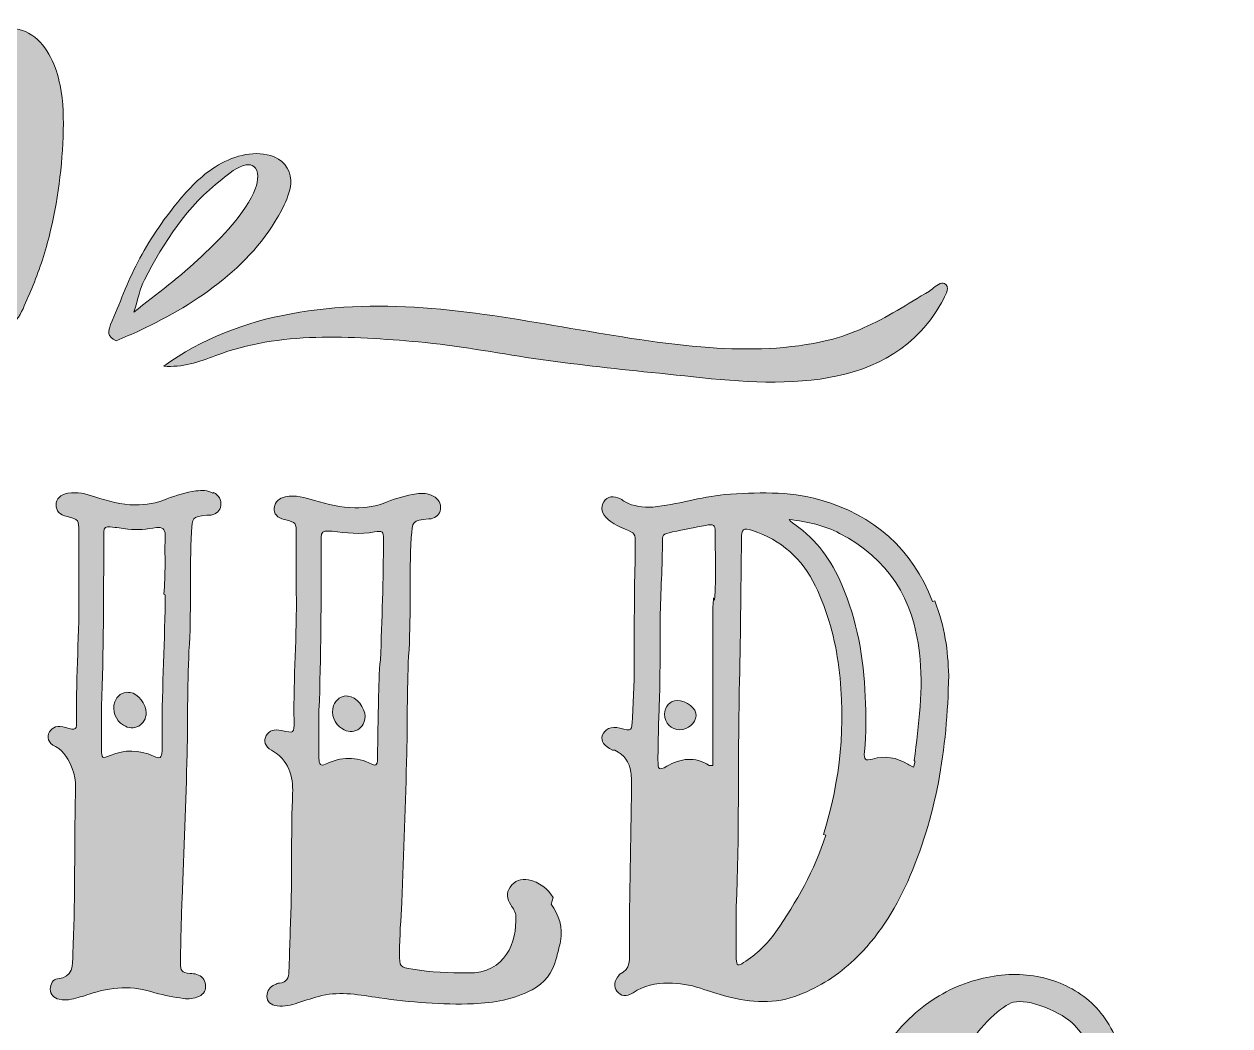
# Model space of a CAD drawing. Header units: inches. Extents: x 149 to 931, y -852 to -227.
# Drawn here: x 539.7 to 930.8, y -551.8 to -227.1 of the extents above; entities that cross this region are included whole.
import ezdxf

# ---------------------------------------------------------------- set-up
doc = ezdxf.new("R2010")
doc.units = ezdxf.units.IN
doc.header["$MEASUREMENT"] = 0
doc.layers.add('Layer 1', color=7, linetype='Continuous')

# ---------------------------------------------------------------- blocks, each defined once
blk = doc.blocks.new('block 3')
at = {"layer": 'Layer 1', "true_color": 0x278121}
h = blk.add_hatch(color=86, dxfattribs=at)
h.dxf.hatch_style = 2
edge = h.paths.add_edge_path()
edge.add_spline(control_points=[(516.35, -266.58), (516.33, -265.47), (516.34, -264.36), (516.37, -263.24), (516.68, -252.87), (518.87, -240.18), (526.53, -232.58), (531.01, -228.14), (536.81, -227.07), (542.17, -230.63), (547.46, -234.15), (550.12, -240.87), (551.36, -246.88), (552.49, -252.35), (552.53, -257.98), (552.32, -263.56), (551.87, -275.23), (550.32, -286.88), (547.21, -298.15), (545.65, -303.83), (543.69, -309.4), (541.29, -314.78), (539.37, -319.08), (537.29, -326.21), (531.43, -325.8), (528.57, -325.6), (527.95, -323.51), (527.03, -321.32), (519.99, -304.47), (516.59, -284.82), (516.35, -266.58)], knot_values=[0, 0, 0, 0, 1, 1, 1, 2, 2, 2, 3, 3, 3, 4, 4, 4, 5, 5, 5, 6, 6, 6, 7, 7, 7, 8, 8, 8, 9, 9, 9, 10, 10, 10, 10], degree=3, periodic=1)
edge = h.paths.add_edge_path()
edge.add_spline(control_points=[(536.38, -239.32), (536.04, -238.52), (535.55, -237.82), (534.88, -237.32), (532.81, -235.78), (529.74, -236.85), (528.34, -238.83), (527.45, -240.09), (527, -241.59), (526.59, -243.07), (521.51, -261.69), (522.77, -279.85), (526.94, -298.49), (527.36, -300.38), (528.06, -302.2), (529.03, -305.29), (529.91, -302.66), (530.56, -301.39), (530.76, -300.05), (532.23, -290.14), (533.98, -279.92), (535.26, -269.84), (535.93, -264.63), (536.48, -259.4), (536.82, -254.15), (537.11, -249.59), (538.25, -243.64), (536.38, -239.32)], knot_values=[0, 0, 0, 0, 1, 1, 1, 2, 2, 2, 3, 3, 3, 4, 4, 4, 5, 5, 5, 6, 6, 6, 7, 7, 7, 8, 8, 8, 9, 9, 9, 9], degree=3, periodic=1)
h = blk.add_hatch(color=86, dxfattribs=at)
h.dxf.hatch_style = 2
edge = h.paths.add_edge_path()
edge.add_spline(control_points=[(569.5, -329.79), (566.62, -328.39), (566.82, -326.6), (567.75, -324.49), (570.72, -317.76), (573.06, -310.82), (576.53, -304.27), (580.21, -297.35), (584.57, -290.8), (589.54, -284.74), (593.1, -280.42), (597.01, -276.3), (601.74, -273.32), (606.87, -270.09), (613.65, -267.9), (619.67, -269.68), (623.34, -270.77), (626.05, -273.76), (626.18, -277.68), (626.27, -280.47), (625.24, -283.18), (624.02, -285.69), (614.73, -304.94), (595.99, -317.54), (577.25, -326.37), (574.78, -327.53), (572.25, -328.58), (569.5, -329.79)], knot_values=[0, 0, 0, 0, 1, 1, 1, 2, 2, 2, 3, 3, 3, 4, 4, 4, 5, 5, 5, 6, 6, 6, 7, 7, 7, 8, 8, 8, 9, 9, 9, 9], degree=3, periodic=1)
edge = h.paths.add_edge_path()
edge.add_spline(control_points=[(614.19, -273.2), (613.59, -272.76), (612.76, -272.56), (611.64, -272.73), (608.77, -273.15), (606.03, -275.68), (603.81, -277.39), (592.6, -286.06), (585.05, -297.61), (578.7, -310.02), (577.29, -312.78), (576.72, -315.96), (575.3, -320.41), (582.83, -314.6), (590.43, -308.84), (597.35, -302.3), (603.74, -296.25), (611.47, -288.6), (614.75, -280.27), (615.66, -277.96), (615.96, -274.51), (614.19, -273.2)], knot_values=[0, 0, 0, 0, 1, 1, 1, 2, 2, 2, 3, 3, 3, 4, 4, 4, 5, 5, 5, 6, 6, 6, 7, 7, 7, 7], degree=3, periodic=1)
h = blk.add_hatch(color=86, dxfattribs=at)
h.dxf.hatch_style = 2
edge = h.paths.add_edge_path()
edge.add_spline(control_points=[(837.36, -311.04), (837.65, -311), (837.92, -311.03), (838.18, -311.14), (840.23, -312.05), (838.57, -314.8), (837.94, -316.05), (836, -319.89), (833.49, -323.45), (830.54, -326.59), (808.92, -349.66), (770.98, -342.69), (743.11, -340), (730.34, -338.77), (717.61, -337.25), (704.91, -335.44), (692.44, -333.66), (680.09, -331.2), (667.58, -330.1), (645.78, -328.19), (622.59, -326.63), (601.85, -334.52), (596.41, -336.59), (590.89, -338.45), (584.99, -337.97), (609.47, -320.09), (641.77, -316.68), (671.98, -319.24), (702.19, -321.81), (731.77, -329.68), (762, -331.92), (774.71, -332.86), (787.92, -332.56), (800.47, -329.57), (808.41, -327.67), (815.77, -324), (822.81, -319.93), (826.34, -317.88), (829.81, -315.72), (833.3, -313.6), (834.3, -312.99), (835.95, -311.22), (837.36, -311.04)], knot_values=[0, 0, 0, 0, 1, 1, 1, 2, 2, 2, 3, 3, 3, 4, 4, 4, 5, 5, 5, 6, 6, 6, 7, 7, 7, 8, 8, 8, 9, 9, 9, 10, 10, 10, 11, 11, 11, 12, 12, 12, 13, 13, 13, 14, 14, 14, 14], degree=3, periodic=1)
at = {"layer": 'Layer 1', "lineweight": 0}
for points, knots in [([(516.35, -266.58), (516.33, -265.47), (516.34, -264.36), (516.37, -263.24), (516.68, -252.87), (518.87, -240.18), (526.53, -232.58), (531.01, -228.14), (536.81, -227.07), (542.17, -230.63), (547.46, -234.15), (550.12, -240.87), (551.36, -246.88), (552.49, -252.35), (552.53, -257.98), (552.32, -263.56), (551.87, -275.23), (550.32, -286.88), (547.21, -298.15), (545.65, -303.83), (543.69, -309.4), (541.29, -314.78), (539.37, -319.08), (537.29, -326.21), (531.43, -325.8), (528.57, -325.6), (527.95, -323.51), (527.03, -321.32), (519.99, -304.47), (516.59, -284.82), (516.35, -266.58)], [0, 0, 0, 0, 1, 1, 1, 2, 2, 2, 3, 3, 3, 4, 4, 4, 5, 5, 5, 6, 6, 6, 7, 7, 7, 8, 8, 8, 9, 9, 9, 10, 10, 10, 10]), ([(569.5, -329.79), (566.62, -328.39), (566.82, -326.6), (567.75, -324.49), (570.72, -317.76), (573.06, -310.82), (576.53, -304.27), (580.21, -297.35), (584.57, -290.8), (589.54, -284.74), (593.1, -280.42), (597.01, -276.3), (601.74, -273.32), (606.87, -270.09), (613.65, -267.9), (619.67, -269.68), (623.34, -270.77), (626.05, -273.76), (626.18, -277.68), (626.27, -280.47), (625.24, -283.18), (624.02, -285.69), (614.73, -304.94), (595.99, -317.54), (577.25, -326.37), (574.78, -327.53), (572.25, -328.58), (569.5, -329.79)], [0, 0, 0, 0, 1, 1, 1, 2, 2, 2, 3, 3, 3, 4, 4, 4, 5, 5, 5, 6, 6, 6, 7, 7, 7, 8, 8, 8, 9, 9, 9, 9]), ([(614.19, -273.2), (613.59, -272.76), (612.76, -272.56), (611.64, -272.73), (608.77, -273.15), (606.03, -275.68), (603.81, -277.39), (592.6, -286.06), (585.05, -297.61), (578.7, -310.02), (577.29, -312.78), (576.72, -315.96), (575.3, -320.41), (582.83, -314.6), (590.43, -308.84), (597.35, -302.3), (603.74, -296.25), (611.47, -288.6), (614.75, -280.27), (615.66, -277.96), (615.96, -274.51), (614.19, -273.2)], [0, 0, 0, 0, 1, 1, 1, 2, 2, 2, 3, 3, 3, 4, 4, 4, 5, 5, 5, 6, 6, 6, 7, 7, 7, 7]), ([(837.36, -311.04), (837.65, -311), (837.92, -311.03), (838.18, -311.14), (840.23, -312.05), (838.57, -314.8), (837.94, -316.05), (836, -319.89), (833.49, -323.45), (830.54, -326.59), (808.92, -349.66), (770.98, -342.69), (743.11, -340), (730.34, -338.77), (717.61, -337.25), (704.91, -335.44), (692.44, -333.66), (680.09, -331.2), (667.58, -330.1), (645.78, -328.19), (622.59, -326.63), (601.85, -334.52), (596.41, -336.59), (590.89, -338.45), (584.99, -337.97), (609.47, -320.09), (641.77, -316.68), (671.98, -319.24), (702.19, -321.81), (731.77, -329.68), (762, -331.92), (774.71, -332.86), (787.92, -332.56), (800.47, -329.57), (808.41, -327.67), (815.77, -324), (822.81, -319.93), (826.34, -317.88), (829.81, -315.72), (833.3, -313.6), (834.3, -312.99), (835.95, -311.22), (837.36, -311.04)], [0, 0, 0, 0, 1, 1, 1, 2, 2, 2, 3, 3, 3, 4, 4, 4, 5, 5, 5, 6, 6, 6, 7, 7, 7, 8, 8, 8, 9, 9, 9, 10, 10, 10, 11, 11, 11, 12, 12, 12, 13, 13, 13, 14, 14, 14, 14])]:
    blk.add_open_spline(points, degree=3, knots=knots, dxfattribs=at)
blk = doc.blocks.new('block 5')
at = {"layer": 'Layer 1', "true_color": 0xf4d561}
h = blk.add_hatch(color=41, dxfattribs=at)
h.dxf.hatch_style = 2
edge = h.paths.add_edge_path()
edge.add_spline(control_points=[(601.13, -378.88), (602.79, -379.83), (603.74, -381.26), (603.5, -383.16), (603.26, -384.82), (602.08, -385.77), (600.41, -386.25), (599.94, -386.25), (599.46, -386.25), (598.99, -386.25), (594, -386.96), (594.24, -386.96), (594, -391.71), (593.29, -403.82), (594, -415.93), (593.29, -428.04), (592.58, -439.92), (592.81, -451.79), (592.58, -463.67), (592.1, -479.34), (591.63, -495.02), (590.91, -510.69), (590.68, -517.58), (590.44, -524.46), (590.44, -531.35), (590.44, -534.2), (590.68, -534.44), (593.53, -534.91), (594.24, -534.91), (594.95, -534.91), (595.66, -535.15), (597.33, -535.63), (598.28, -536.81), (598.51, -538.48), (598.75, -540.14), (598.04, -541.56), (596.38, -542.28), (594.71, -542.99), (593.05, -543.23), (591.39, -542.99), (588.3, -542.51), (585.22, -542.04), (582.13, -541.09), (575, -538.71), (567.88, -539.19), (560.75, -541.56), (558.85, -542.28), (556.95, -542.75), (555.05, -543.23), (553.87, -543.46), (552.44, -543.46), (551.02, -543.23), (549.35, -542.75), (548.17, -541.8), (548.17, -539.9), (548.17, -538.24), (549.12, -536.81), (550.54, -536.58), (555.77, -536.1), (555.29, -532.3), (555.53, -528.5), (556.24, -512.59), (556, -496.44), (556.24, -480.53), (556.24, -476.49), (556.95, -472.45), (555.29, -468.42), (554.1, -465.57), (552.92, -462.95), (549.83, -461.29), (547.45, -460.1), (546.98, -458.2), (547.93, -456.54), (548.88, -454.88), (550.54, -454.4), (553.15, -455.12), (556.72, -456.07), (556.72, -456.07), (556.72, -452.27), (556.48, -438.26), (557.67, -424.24), (557.43, -410.23), (557.43, -404.06), (557.43, -397.88), (557.43, -391.71), (557.43, -387.67), (557.43, -387.67), (553.63, -386.72), (551.25, -386.25), (550.07, -384.82), (550.07, -382.92), (550.07, -381.02), (551.49, -379.6), (553.87, -379.12), (556.95, -378.65), (559.8, -379.36), (562.65, -380.31), (566.93, -381.73), (571.2, -382.92), (575.71, -382.92), (579.28, -382.92), (582.6, -382.45), (585.93, -381.02), (589.01, -379.83), (592.1, -378.88), (595.43, -378.41), (597.33, -378.17), (599.23, -378.17), (600.89, -379.12), (600.89, -379.12), (601.13, -378.88), (601.13, -378.88)], knot_values=[0, 0, 0, 0, 1, 1, 1, 2, 2, 2, 3, 3, 3, 4, 4, 4, 5, 5, 5, 6, 6, 6, 7, 7, 7, 8, 8, 8, 9, 9, 9, 10, 10, 10, 11, 11, 11, 12, 12, 12, 13, 13, 13, 14, 14, 14, 15, 15, 15, 16, 16, 16, 17, 17, 17, 18, 18, 18, 19, 19, 19, 20, 20, 20, 21, 21, 21, 22, 22, 22, 23, 23, 23, 24, 24, 24, 25, 25, 25, 26, 26, 26, 27, 27, 27, 28, 28, 28, 29, 29, 29, 30, 30, 30, 31, 31, 31, 32, 32, 32, 33, 33, 33, 34, 34, 34, 35, 35, 35, 36, 36, 36, 37, 37, 37, 37], degree=3, periodic=1)
edge = h.paths.add_edge_path()
edge.add_spline(control_points=[(584.98, -411.89), (585.69, -405.48), (585.22, -399.07), (585.45, -392.66), (585.45, -390.76), (584.5, -390.05), (582.6, -390.28), (579.52, -390.76), (576.43, -391.23), (573.34, -390.76), (571.44, -390.52), (569.54, -390.28), (567.64, -390.05), (566.22, -389.81), (565.5, -390.28), (565.5, -391.71), (565.5, -392.42), (565.5, -393.13), (565.5, -393.85), (565.5, -412.37), (565.5, -430.89), (564.79, -448.23), (564.79, -453.69), (564.79, -457.97), (564.79, -462.24), (564.79, -465.09), (565.03, -465.33), (567.64, -464.14), (572.39, -462.24), (576.9, -462.24), (581.65, -464.38), (583.79, -465.33), (584.27, -465.09), (584.5, -462.72), (584.5, -461.77), (584.5, -460.82), (584.5, -459.87), (584.27, -444.67), (585.22, -429.47), (585.45, -414.27), (585.45, -413.56), (585.45, -412.84), (585.45, -412.13), (585.45, -412.13), (584.98, -411.89), (584.98, -411.89)], knot_values=[0, 0, 0, 0, 1, 1, 1, 2, 2, 2, 3, 3, 3, 4, 4, 4, 5, 5, 5, 6, 6, 6, 7, 7, 7, 8, 8, 8, 9, 9, 9, 10, 10, 10, 11, 11, 11, 12, 12, 12, 13, 13, 13, 14, 14, 14, 15, 15, 15, 15], degree=3, periodic=1)
edge = h.paths.add_edge_path()
edge.add_spline(control_points=[(574.05, -443.72), (576.66, -444.19), (579.28, -447.52), (579.28, -450.37), (579.28, -452.27), (578.33, -453.69), (576.9, -454.64), (575.24, -455.59), (573.58, -455.35), (571.91, -454.4), (569.3, -452.74), (568.12, -449.65), (569.07, -446.8), (569.78, -444.91), (571.68, -443.48), (573.58, -443.72), (573.58, -443.72), (574.05, -443.72), (574.05, -443.72)], knot_values=[0, 0, 0, 0, 1, 1, 1, 2, 2, 2, 3, 3, 3, 4, 4, 4, 5, 5, 5, 6, 6, 6, 6], degree=3, periodic=1)
h = blk.add_hatch(color=41, dxfattribs=at)
h.dxf.hatch_style = 2
edge = h.paths.add_edge_path()
edge.add_spline(control_points=[(710.6, -512.35), (713.22, -515.92), (714.4, -519.95), (713.69, -524.46), (713.22, -526.36), (712.74, -528.26), (712.27, -530.16), (711.08, -534.68), (708.47, -538), (704.43, -540.14), (698.49, -543.23), (692.08, -544.41), (685.43, -544.65), (675.22, -545.12), (665.01, -544.17), (654.8, -542.75), (648.62, -541.8), (642.44, -540.61), (636.27, -542.04), (633.66, -542.75), (631.05, -543.46), (628.43, -544.41), (626.3, -545.12), (624.16, -545.6), (621.78, -545.36), (619.65, -545.12), (618.46, -543.94), (618.46, -542.28), (618.46, -540.38), (619.41, -539.19), (621.07, -538.48), (621.55, -538.24), (622.02, -538), (622.5, -538), (624.87, -537.76), (625.58, -536.34), (625.58, -534.2), (625.82, -526.84), (626.06, -519.48), (626.3, -512.11), (626.53, -500.24), (626.3, -488.36), (626.77, -476.49), (627.01, -471.03), (625.58, -465.57), (619.88, -462.48), (617.75, -461.29), (617.27, -459.39), (618.22, -457.73), (619.17, -456.07), (620.83, -455.59), (623.21, -456.07), (627.25, -457.02), (627.25, -457.02), (627.25, -452.98), (627.01, -438.97), (628.2, -425.19), (627.96, -411.18), (627.96, -405.01), (627.96, -398.83), (627.96, -392.66), (627.96, -388.62), (627.96, -388.62), (624.16, -387.67), (621.78, -387.2), (620.6, -385.77), (620.83, -383.87), (621.07, -381.73), (622.5, -380.78), (624.4, -380.31), (627.72, -379.6), (630.81, -380.55), (633.9, -381.5), (638.17, -382.68), (642.44, -383.87), (646.96, -383.87), (650.52, -383.87), (654.08, -383.4), (657.41, -381.97), (660.49, -380.78), (663.58, -379.83), (666.91, -379.36), (668.81, -379.12), (670.71, -379.12), (672.37, -380.07), (674.03, -381.02), (674.98, -382.45), (674.74, -384.35), (674.51, -386.01), (673.32, -386.96), (671.66, -387.43), (671.42, -387.43), (671.18, -387.43), (670.95, -387.43), (665.48, -388.15), (665.72, -388.15), (665.24, -393.61), (664.53, -405.72), (665.24, -417.83), (664.53, -429.94), (663.82, -441.11), (664.06, -452.27), (663.82, -463.43), (663.34, -479.58), (662.87, -495.73), (662.16, -511.88), (661.92, -517.34), (661.44, -522.8), (661.44, -528.26), (661.44, -532.78), (661.44, -532.78), (665.72, -533.49), (671.66, -534.44), (677.59, -534.68), (683.53, -534.68), (696.12, -534.91), (699.44, -524.46), (699.2, -516.39), (699.2, -514.97), (698.25, -513.78), (697.54, -512.59), (696.36, -510.69), (695.88, -508.79), (697.31, -506.89), (698.73, -504.75), (700.87, -504.04), (703.24, -504.51), (706.8, -505.23), (709.42, -507.36), (711.32, -510.21), (711.32, -510.21), (710.6, -512.35), (710.6, -512.35)], knot_values=[0, 0, 0, 0, 1, 1, 1, 2, 2, 2, 3, 3, 3, 4, 4, 4, 5, 5, 5, 6, 6, 6, 7, 7, 7, 8, 8, 8, 9, 9, 9, 10, 10, 10, 11, 11, 11, 12, 12, 12, 13, 13, 13, 14, 14, 14, 15, 15, 15, 16, 16, 16, 17, 17, 17, 18, 18, 18, 19, 19, 19, 20, 20, 20, 21, 21, 21, 22, 22, 22, 23, 23, 23, 24, 24, 24, 25, 25, 25, 26, 26, 26, 27, 27, 27, 28, 28, 28, 29, 29, 29, 30, 30, 30, 31, 31, 31, 32, 32, 32, 33, 33, 33, 34, 34, 34, 35, 35, 35, 36, 36, 36, 37, 37, 37, 38, 38, 38, 39, 39, 39, 40, 40, 40, 41, 41, 41, 42, 42, 42, 43, 43, 43, 44, 44, 44, 44], degree=3, periodic=1)
edge = h.paths.add_edge_path()
edge.add_spline(control_points=[(655.27, -433.27), (655.75, -420.21), (656.22, -407.14), (656.22, -394.08), (656.22, -391.47), (655.98, -391.23), (653.37, -391.71), (648.62, -392.66), (644.11, -391.95), (639.6, -391.47), (639.12, -391.47), (638.65, -391.47), (638.17, -391.47), (636.75, -391.23), (636.03, -391.95), (636.03, -393.37), (636.03, -394.08), (636.03, -394.8), (636.03, -395.51), (636.03, -414.03), (636.03, -432.56), (635.32, -449.65), (635.32, -455.59), (635.32, -460.34), (635.32, -465.09), (635.32, -467.23), (635.8, -467.7), (637.46, -466.99), (642.44, -464.62), (647.43, -464.38), (652.42, -466.99), (653.61, -467.7), (654.32, -467.23), (654.32, -465.8), (654.32, -464.62), (654.32, -463.43), (654.32, -462.24), (654.56, -452.98), (654.56, -443.72), (655.03, -434.46), (655.03, -434.46), (655.27, -433.27), (655.27, -433.27)], knot_values=[0, 0, 0, 0, 1, 1, 1, 2, 2, 2, 3, 3, 3, 4, 4, 4, 5, 5, 5, 6, 6, 6, 7, 7, 7, 8, 8, 8, 9, 9, 9, 10, 10, 10, 11, 11, 11, 12, 12, 12, 13, 13, 13, 14, 14, 14, 14], degree=3, periodic=1)
edge = h.paths.add_edge_path()
edge.add_spline(control_points=[(644.82, -444.91), (647.43, -445.14), (650.28, -448.7), (650.28, -451.56), (650.28, -453.45), (649.33, -454.88), (647.91, -455.83), (646.25, -456.78), (644.58, -456.54), (642.92, -455.59), (640.31, -453.93), (639.12, -450.84), (640.07, -447.99), (640.78, -446.09), (642.68, -444.67), (644.58, -444.91), (644.58, -444.91), (644.82, -444.91), (644.82, -444.91)], knot_values=[0, 0, 0, 0, 1, 1, 1, 2, 2, 2, 3, 3, 3, 4, 4, 4, 5, 5, 5, 6, 6, 6, 6], degree=3, periodic=1)
h = blk.add_hatch(color=41, dxfattribs=at)
h.dxf.hatch_style = 2
edge = h.paths.add_edge_path()
edge.add_spline(control_points=[(835.04, -414.03), (838.37, -422.58), (839.32, -430.18), (839.56, -438.26), (839.08, -462.48), (835.52, -484.33), (826.26, -504.99), (821.98, -514.49), (816.52, -523.28), (808.92, -530.4), (803.69, -535.39), (797.76, -539.19), (791.11, -541.8), (783.27, -544.89), (775.43, -544.41), (767.6, -542.28), (764.75, -541.56), (761.9, -540.61), (759.05, -539.66), (755.72, -538.48), (752.16, -538), (748.6, -538), (744.56, -538), (740.76, -538.71), (737.2, -541.09), (735.06, -542.51), (733.16, -542.28), (731.97, -540.61), (730.79, -539.19), (731.02, -537.29), (732.69, -535.39), (732.69, -535.39), (732.69, -535.15), (732.69, -535.15), (736.72, -533.49), (736.01, -530.16), (736.01, -526.6), (736.01, -509.26), (736.49, -491.93), (736.72, -474.59), (736.72, -472.93), (736.72, -471.27), (736.49, -469.6), (736.01, -466.28), (734.35, -463.9), (731.26, -462.48), (731.02, -462.48), (730.79, -462.48), (730.55, -462.48), (727.7, -461.05), (726.75, -459.63), (727.22, -457.73), (727.94, -455.59), (730.07, -454.64), (732.92, -455.35), (736.96, -456.3), (736.72, -456.3), (736.96, -452.03), (737.91, -438.73), (737.44, -425.43), (737.67, -412.13), (737.67, -406.67), (737.91, -401.21), (737.91, -395.75), (737.91, -392.18), (737.91, -392.18), (734.59, -390.76), (732.69, -390.05), (730.79, -389.1), (729.12, -387.67), (726.99, -385.77), (726.51, -383.87), (727.7, -381.97), (728.89, -380.07), (730.79, -379.83), (733.16, -381.02), (733.64, -381.26), (734.11, -381.73), (734.59, -381.97), (737.44, -383.4), (740.29, -383.87), (743.61, -383.63), (751.45, -382.92), (759.05, -380.31), (766.88, -379.6), (777.1, -378.88), (787.54, -378.41), (797.76, -381.26), (815.33, -386.25), (827.68, -397.17), (834.33, -414.27), (834.33, -414.27), (835.04, -414.03), (835.04, -414.03)], knot_values=[0, 0, 0, 0, 1, 1, 1, 2, 2, 2, 3, 3, 3, 4, 4, 4, 5, 5, 5, 6, 6, 6, 7, 7, 7, 8, 8, 8, 9, 9, 9, 10, 10, 10, 11, 11, 11, 12, 12, 12, 13, 13, 13, 14, 14, 14, 15, 15, 15, 16, 16, 16, 17, 17, 17, 18, 18, 18, 19, 19, 19, 20, 20, 20, 21, 21, 21, 22, 22, 22, 23, 23, 23, 24, 24, 24, 25, 25, 25, 26, 26, 26, 27, 27, 27, 28, 28, 28, 29, 29, 29, 30, 30, 30, 31, 31, 31, 31], degree=3, periodic=1)
edge = h.paths.add_edge_path()
edge.add_spline(control_points=[(763.56, -413.79), (764.27, -406.43), (763.8, -399.07), (763.8, -391.71), (763.8, -389.33), (763.32, -389.1), (760.71, -389.57), (757.15, -390.28), (753.59, -391), (750.02, -391.71), (746.7, -392.42), (746.7, -392.42), (746.7, -395.75), (746.7, -404.29), (745.98, -412.84), (745.98, -421.39), (745.98, -429.71), (745.98, -438.02), (745.75, -446.33), (745.51, -452.74), (745.27, -459.15), (745.27, -465.57), (745.27, -468.89), (745.51, -469.13), (748.12, -467.7), (752.64, -465.09), (757.15, -464.38), (761.9, -467.47), (761.9, -467.47), (762.13, -467.47), (763.08, -467.47), (763.08, -465.8), (763.08, -464.38), (763.08, -462.95), (763.08, -448.23), (763.08, -433.51), (763.08, -418.78), (763.08, -416.88), (763.08, -414.98), (763.32, -413.08), (763.32, -413.08), (763.56, -413.79), (763.56, -413.79)], knot_values=[0, 0, 0, 0, 1, 1, 1, 2, 2, 2, 3, 3, 3, 4, 4, 4, 5, 5, 5, 6, 6, 6, 7, 7, 7, 8, 8, 8, 9, 9, 9, 10, 10, 10, 11, 11, 11, 12, 12, 12, 13, 13, 13, 14, 14, 14, 14], degree=3, periodic=1)
edge = h.paths.add_edge_path()
edge.add_spline(control_points=[(757.62, -451.32), (757.39, -453.69), (755.01, -455.83), (752.4, -455.83), (749.55, -455.83), (747.41, -453.69), (747.41, -450.84), (747.41, -448.23), (749.31, -446.33), (751.45, -446.33), (754.54, -446.33), (757.86, -448.94), (757.62, -451.32)], knot_values=[0, 0, 0, 0, 1, 1, 1, 2, 2, 2, 3, 3, 3, 4, 4, 4, 4], degree=3, periodic=1)
edge = h.paths.add_edge_path()
edge.add_spline(control_points=[(798.95, -489.79), (804.41, -472.22), (806.31, -454.17), (803.93, -435.64), (802.74, -426.38), (800.37, -417.59), (796.33, -409.28), (792.06, -400.26), (785.17, -394.32), (775.91, -391.23), (772.82, -390.28), (772.35, -390.76), (772.35, -394.08), (772.11, -410.47), (772.11, -426.86), (771.63, -443.24), (771.16, -466.99), (771.63, -490.74), (770.68, -513.3), (770.68, -519.71), (770.68, -524.94), (770.68, -530.16), (770.68, -532.3), (771.4, -532.54), (773.06, -531.35), (777.1, -528.74), (780.66, -525.41), (783.51, -521.38), (790.16, -511.64), (796.1, -501.43), (799.66, -490.03), (799.66, -490.03), (798.95, -489.79), (798.95, -489.79)], knot_values=[0, 0, 0, 0, 1, 1, 1, 2, 2, 2, 3, 3, 3, 4, 4, 4, 5, 5, 5, 6, 6, 6, 7, 7, 7, 8, 8, 8, 9, 9, 9, 10, 10, 10, 11, 11, 11, 11], degree=3, periodic=1)
edge = h.paths.add_edge_path()
edge.add_spline(control_points=[(828.39, -465.8), (829.82, -454.17), (831.48, -442.53), (830.06, -430.89), (828.16, -413.56), (820.08, -400.26), (804.17, -392.18), (799.18, -389.57), (793.96, -388.38), (787.78, -387.67), (788.73, -388.62), (789.21, -389.1), (789.68, -389.33), (796.81, -394.32), (801.56, -400.97), (804.88, -408.81), (809.87, -420.44), (812.01, -432.56), (812.48, -445.14), (812.72, -451.08), (812.96, -457.02), (812.24, -462.95), (812.01, -465.57), (812.48, -466.04), (814.86, -465.33), (818.89, -464.14), (822.69, -464.85), (826.26, -466.99), (826.73, -467.23), (827.21, -467.47), (828.16, -467.94), (828.39, -466.99), (828.63, -466.52), (828.63, -466.04), (828.63, -466.04), (828.39, -465.8), (828.39, -465.8)], knot_values=[0, 0, 0, 0, 1, 1, 1, 2, 2, 2, 3, 3, 3, 4, 4, 4, 5, 5, 5, 6, 6, 6, 7, 7, 7, 8, 8, 8, 9, 9, 9, 10, 10, 10, 11, 11, 11, 12, 12, 12, 12], degree=3, periodic=1)
at = {"layer": 'Layer 1', "lineweight": 0}
for points, knots in [([(601.13, -378.88), (602.79, -379.83), (603.74, -381.26), (603.5, -383.16), (603.26, -384.82), (602.08, -385.77), (600.41, -386.25), (599.94, -386.25), (599.46, -386.25), (598.99, -386.25), (594, -386.96), (594.24, -386.96), (594, -391.71), (593.29, -403.82), (594, -415.93), (593.29, -428.04), (592.58, -439.92), (592.81, -451.79), (592.58, -463.67), (592.1, -479.34), (591.63, -495.02), (590.91, -510.69), (590.68, -517.58), (590.44, -524.46), (590.44, -531.35), (590.44, -534.2), (590.68, -534.44), (593.53, -534.91), (594.24, -534.91), (594.95, -534.91), (595.66, -535.15), (597.33, -535.63), (598.28, -536.81), (598.51, -538.48), (598.75, -540.14), (598.04, -541.56), (596.38, -542.28), (594.71, -542.99), (593.05, -543.23), (591.39, -542.99), (588.3, -542.51), (585.22, -542.04), (582.13, -541.09), (575, -538.71), (567.88, -539.19), (560.75, -541.56), (558.85, -542.28), (556.95, -542.75), (555.05, -543.23), (553.87, -543.46), (552.44, -543.46), (551.02, -543.23), (549.35, -542.75), (548.17, -541.8), (548.17, -539.9), (548.17, -538.24), (549.12, -536.81), (550.54, -536.58), (555.77, -536.1), (555.29, -532.3), (555.53, -528.5), (556.24, -512.59), (556, -496.44), (556.24, -480.53), (556.24, -476.49), (556.95, -472.45), (555.29, -468.42), (554.1, -465.57), (552.92, -462.95), (549.83, -461.29), (547.45, -460.1), (546.98, -458.2), (547.93, -456.54), (548.88, -454.88), (550.54, -454.4), (553.15, -455.12), (556.72, -456.07), (556.72, -456.07), (556.72, -452.27), (556.48, -438.26), (557.67, -424.24), (557.43, -410.23), (557.43, -404.06), (557.43, -397.88), (557.43, -391.71), (557.43, -387.67), (557.43, -387.67), (553.63, -386.72), (551.25, -386.25), (550.07, -384.82), (550.07, -382.92), (550.07, -381.02), (551.49, -379.6), (553.87, -379.12), (556.95, -378.65), (559.8, -379.36), (562.65, -380.31), (566.93, -381.73), (571.2, -382.92), (575.71, -382.92), (579.28, -382.92), (582.6, -382.45), (585.93, -381.02), (589.01, -379.83), (592.1, -378.88), (595.43, -378.41), (597.33, -378.17), (599.23, -378.17), (600.89, -379.12), (600.89, -379.12), (601.13, -378.88), (601.13, -378.88)], [0, 0, 0, 0, 1, 1, 1, 2, 2, 2, 3, 3, 3, 4, 4, 4, 5, 5, 5, 6, 6, 6, 7, 7, 7, 8, 8, 8, 9, 9, 9, 10, 10, 10, 11, 11, 11, 12, 12, 12, 13, 13, 13, 14, 14, 14, 15, 15, 15, 16, 16, 16, 17, 17, 17, 18, 18, 18, 19, 19, 19, 20, 20, 20, 21, 21, 21, 22, 22, 22, 23, 23, 23, 24, 24, 24, 25, 25, 25, 26, 26, 26, 27, 27, 27, 28, 28, 28, 29, 29, 29, 30, 30, 30, 31, 31, 31, 32, 32, 32, 33, 33, 33, 34, 34, 34, 35, 35, 35, 36, 36, 36, 37, 37, 37, 37]), ([(710.6, -512.35), (713.22, -515.92), (714.4, -519.95), (713.69, -524.46), (713.22, -526.36), (712.74, -528.26), (712.27, -530.16), (711.08, -534.68), (708.47, -538), (704.43, -540.14), (698.49, -543.23), (692.08, -544.41), (685.43, -544.65), (675.22, -545.12), (665.01, -544.17), (654.8, -542.75), (648.62, -541.8), (642.44, -540.61), (636.27, -542.04), (633.66, -542.75), (631.05, -543.46), (628.43, -544.41), (626.3, -545.12), (624.16, -545.6), (621.78, -545.36), (619.65, -545.12), (618.46, -543.94), (618.46, -542.28), (618.46, -540.38), (619.41, -539.19), (621.07, -538.48), (621.55, -538.24), (622.02, -538), (622.5, -538), (624.87, -537.76), (625.58, -536.34), (625.58, -534.2), (625.82, -526.84), (626.06, -519.48), (626.3, -512.11), (626.53, -500.24), (626.3, -488.36), (626.77, -476.49), (627.01, -471.03), (625.58, -465.57), (619.88, -462.48), (617.75, -461.29), (617.27, -459.39), (618.22, -457.73), (619.17, -456.07), (620.83, -455.59), (623.21, -456.07), (627.25, -457.02), (627.25, -457.02), (627.25, -452.98), (627.01, -438.97), (628.2, -425.19), (627.96, -411.18), (627.96, -405.01), (627.96, -398.83), (627.96, -392.66), (627.96, -388.62), (627.96, -388.62), (624.16, -387.67), (621.78, -387.2), (620.6, -385.77), (620.83, -383.87), (621.07, -381.73), (622.5, -380.78), (624.4, -380.31), (627.72, -379.6), (630.81, -380.55), (633.9, -381.5), (638.17, -382.68), (642.44, -383.87), (646.96, -383.87), (650.52, -383.87), (654.08, -383.4), (657.41, -381.97), (660.49, -380.78), (663.58, -379.83), (666.91, -379.36), (668.81, -379.12), (670.71, -379.12), (672.37, -380.07), (674.03, -381.02), (674.98, -382.45), (674.74, -384.35), (674.51, -386.01), (673.32, -386.96), (671.66, -387.43), (671.42, -387.43), (671.18, -387.43), (670.95, -387.43), (665.48, -388.15), (665.72, -388.15), (665.24, -393.61), (664.53, -405.72), (665.24, -417.83), (664.53, -429.94), (663.82, -441.11), (664.06, -452.27), (663.82, -463.43), (663.34, -479.58), (662.87, -495.73), (662.16, -511.88), (661.92, -517.34), (661.44, -522.8), (661.44, -528.26), (661.44, -532.78), (661.44, -532.78), (665.72, -533.49), (671.66, -534.44), (677.59, -534.68), (683.53, -534.68), (696.12, -534.91), (699.44, -524.46), (699.2, -516.39), (699.2, -514.97), (698.25, -513.78), (697.54, -512.59), (696.36, -510.69), (695.88, -508.79), (697.31, -506.89), (698.73, -504.75), (700.87, -504.04), (703.24, -504.51), (706.8, -505.23), (709.42, -507.36), (711.32, -510.21), (711.32, -510.21), (710.6, -512.35), (710.6, -512.35)], [0, 0, 0, 0, 1, 1, 1, 2, 2, 2, 3, 3, 3, 4, 4, 4, 5, 5, 5, 6, 6, 6, 7, 7, 7, 8, 8, 8, 9, 9, 9, 10, 10, 10, 11, 11, 11, 12, 12, 12, 13, 13, 13, 14, 14, 14, 15, 15, 15, 16, 16, 16, 17, 17, 17, 18, 18, 18, 19, 19, 19, 20, 20, 20, 21, 21, 21, 22, 22, 22, 23, 23, 23, 24, 24, 24, 25, 25, 25, 26, 26, 26, 27, 27, 27, 28, 28, 28, 29, 29, 29, 30, 30, 30, 31, 31, 31, 32, 32, 32, 33, 33, 33, 34, 34, 34, 35, 35, 35, 36, 36, 36, 37, 37, 37, 38, 38, 38, 39, 39, 39, 40, 40, 40, 41, 41, 41, 42, 42, 42, 43, 43, 43, 44, 44, 44, 44]), ([(835.04, -414.03), (838.37, -422.58), (839.32, -430.18), (839.56, -438.26), (839.08, -462.48), (835.52, -484.33), (826.26, -504.99), (821.98, -514.49), (816.52, -523.28), (808.92, -530.4), (803.69, -535.39), (797.76, -539.19), (791.11, -541.8), (783.27, -544.89), (775.43, -544.41), (767.6, -542.28), (764.75, -541.56), (761.9, -540.61), (759.05, -539.66), (755.72, -538.48), (752.16, -538), (748.6, -538), (744.56, -538), (740.76, -538.71), (737.2, -541.09), (735.06, -542.51), (733.16, -542.28), (731.97, -540.61), (730.79, -539.19), (731.02, -537.29), (732.69, -535.39), (732.69, -535.39), (732.69, -535.15), (732.69, -535.15), (736.72, -533.49), (736.01, -530.16), (736.01, -526.6), (736.01, -509.26), (736.49, -491.93), (736.72, -474.59), (736.72, -472.93), (736.72, -471.27), (736.49, -469.6), (736.01, -466.28), (734.35, -463.9), (731.26, -462.48), (731.02, -462.48), (730.79, -462.48), (730.55, -462.48), (727.7, -461.05), (726.75, -459.63), (727.22, -457.73), (727.94, -455.59), (730.07, -454.64), (732.92, -455.35), (736.96, -456.3), (736.72, -456.3), (736.96, -452.03), (737.91, -438.73), (737.44, -425.43), (737.67, -412.13), (737.67, -406.67), (737.91, -401.21), (737.91, -395.75), (737.91, -392.18), (737.91, -392.18), (734.59, -390.76), (732.69, -390.05), (730.79, -389.1), (729.12, -387.67), (726.99, -385.77), (726.51, -383.87), (727.7, -381.97), (728.89, -380.07), (730.79, -379.83), (733.16, -381.02), (733.64, -381.26), (734.11, -381.73), (734.59, -381.97), (737.44, -383.4), (740.29, -383.87), (743.61, -383.63), (751.45, -382.92), (759.05, -380.31), (766.88, -379.6), (777.1, -378.88), (787.54, -378.41), (797.76, -381.26), (815.33, -386.25), (827.68, -397.17), (834.33, -414.27), (834.33, -414.27), (835.04, -414.03), (835.04, -414.03)], [0, 0, 0, 0, 1, 1, 1, 2, 2, 2, 3, 3, 3, 4, 4, 4, 5, 5, 5, 6, 6, 6, 7, 7, 7, 8, 8, 8, 9, 9, 9, 10, 10, 10, 11, 11, 11, 12, 12, 12, 13, 13, 13, 14, 14, 14, 15, 15, 15, 16, 16, 16, 17, 17, 17, 18, 18, 18, 19, 19, 19, 20, 20, 20, 21, 21, 21, 22, 22, 22, 23, 23, 23, 24, 24, 24, 25, 25, 25, 26, 26, 26, 27, 27, 27, 28, 28, 28, 29, 29, 29, 30, 30, 30, 31, 31, 31, 31]), ([(584.98, -411.89), (585.69, -405.48), (585.22, -399.07), (585.45, -392.66), (585.45, -390.76), (584.5, -390.05), (582.6, -390.28), (579.52, -390.76), (576.43, -391.23), (573.34, -390.76), (571.44, -390.52), (569.54, -390.28), (567.64, -390.05), (566.22, -389.81), (565.5, -390.28), (565.5, -391.71), (565.5, -392.42), (565.5, -393.13), (565.5, -393.85), (565.5, -412.37), (565.5, -430.89), (564.79, -448.23), (564.79, -453.69), (564.79, -457.97), (564.79, -462.24), (564.79, -465.09), (565.03, -465.33), (567.64, -464.14), (572.39, -462.24), (576.9, -462.24), (581.65, -464.38), (583.79, -465.33), (584.27, -465.09), (584.5, -462.72), (584.5, -461.77), (584.5, -460.82), (584.5, -459.87), (584.27, -444.67), (585.22, -429.47), (585.45, -414.27), (585.45, -413.56), (585.45, -412.84), (585.45, -412.13), (585.45, -412.13), (584.98, -411.89), (584.98, -411.89)], [0, 0, 0, 0, 1, 1, 1, 2, 2, 2, 3, 3, 3, 4, 4, 4, 5, 5, 5, 6, 6, 6, 7, 7, 7, 8, 8, 8, 9, 9, 9, 10, 10, 10, 11, 11, 11, 12, 12, 12, 13, 13, 13, 14, 14, 14, 15, 15, 15, 15]), ([(763.56, -413.79), (764.27, -406.43), (763.8, -399.07), (763.8, -391.71), (763.8, -389.33), (763.32, -389.1), (760.71, -389.57), (757.15, -390.28), (753.59, -391), (750.02, -391.71), (746.7, -392.42), (746.7, -392.42), (746.7, -395.75), (746.7, -404.29), (745.98, -412.84), (745.98, -421.39), (745.98, -429.71), (745.98, -438.02), (745.75, -446.33), (745.51, -452.74), (745.27, -459.15), (745.27, -465.57), (745.27, -468.89), (745.51, -469.13), (748.12, -467.7), (752.64, -465.09), (757.15, -464.38), (761.9, -467.47), (761.9, -467.47), (762.13, -467.47), (763.08, -467.47), (763.08, -465.8), (763.08, -464.38), (763.08, -462.95), (763.08, -448.23), (763.08, -433.51), (763.08, -418.78), (763.08, -416.88), (763.08, -414.98), (763.32, -413.08), (763.32, -413.08), (763.56, -413.79), (763.56, -413.79)], [0, 0, 0, 0, 1, 1, 1, 2, 2, 2, 3, 3, 3, 4, 4, 4, 5, 5, 5, 6, 6, 6, 7, 7, 7, 8, 8, 8, 9, 9, 9, 10, 10, 10, 11, 11, 11, 12, 12, 12, 13, 13, 13, 14, 14, 14, 14]), ([(798.95, -489.79), (804.41, -472.22), (806.31, -454.17), (803.93, -435.64), (802.74, -426.38), (800.37, -417.59), (796.33, -409.28), (792.06, -400.26), (785.17, -394.32), (775.91, -391.23), (772.82, -390.28), (772.35, -390.76), (772.35, -394.08), (772.11, -410.47), (772.11, -426.86), (771.63, -443.24), (771.16, -466.99), (771.63, -490.74), (770.68, -513.3), (770.68, -519.71), (770.68, -524.94), (770.68, -530.16), (770.68, -532.3), (771.4, -532.54), (773.06, -531.35), (777.1, -528.74), (780.66, -525.41), (783.51, -521.38), (790.16, -511.64), (796.1, -501.43), (799.66, -490.03), (799.66, -490.03), (798.95, -489.79), (798.95, -489.79)], [0, 0, 0, 0, 1, 1, 1, 2, 2, 2, 3, 3, 3, 4, 4, 4, 5, 5, 5, 6, 6, 6, 7, 7, 7, 8, 8, 8, 9, 9, 9, 10, 10, 10, 11, 11, 11, 11]), ([(828.39, -465.8), (829.82, -454.17), (831.48, -442.53), (830.06, -430.89), (828.16, -413.56), (820.08, -400.26), (804.17, -392.18), (799.18, -389.57), (793.96, -388.38), (787.78, -387.67), (788.73, -388.62), (789.21, -389.1), (789.68, -389.33), (796.81, -394.32), (801.56, -400.97), (804.88, -408.81), (809.87, -420.44), (812.01, -432.56), (812.48, -445.14), (812.72, -451.08), (812.96, -457.02), (812.24, -462.95), (812.01, -465.57), (812.48, -466.04), (814.86, -465.33), (818.89, -464.14), (822.69, -464.85), (826.26, -466.99), (826.73, -467.23), (827.21, -467.47), (828.16, -467.94), (828.39, -466.99), (828.63, -466.52), (828.63, -466.04), (828.63, -466.04), (828.39, -465.8), (828.39, -465.8)], [0, 0, 0, 0, 1, 1, 1, 2, 2, 2, 3, 3, 3, 4, 4, 4, 5, 5, 5, 6, 6, 6, 7, 7, 7, 8, 8, 8, 9, 9, 9, 10, 10, 10, 11, 11, 11, 12, 12, 12, 12]), ([(655.27, -433.27), (655.75, -420.21), (656.22, -407.14), (656.22, -394.08), (656.22, -391.47), (655.98, -391.23), (653.37, -391.71), (648.62, -392.66), (644.11, -391.95), (639.6, -391.47), (639.12, -391.47), (638.65, -391.47), (638.17, -391.47), (636.75, -391.23), (636.03, -391.95), (636.03, -393.37), (636.03, -394.08), (636.03, -394.8), (636.03, -395.51), (636.03, -414.03), (636.03, -432.56), (635.32, -449.65), (635.32, -455.59), (635.32, -460.34), (635.32, -465.09), (635.32, -467.23), (635.8, -467.7), (637.46, -466.99), (642.44, -464.62), (647.43, -464.38), (652.42, -466.99), (653.61, -467.7), (654.32, -467.23), (654.32, -465.8), (654.32, -464.62), (654.32, -463.43), (654.32, -462.24), (654.56, -452.98), (654.56, -443.72), (655.03, -434.46), (655.03, -434.46), (655.27, -433.27), (655.27, -433.27)], [0, 0, 0, 0, 1, 1, 1, 2, 2, 2, 3, 3, 3, 4, 4, 4, 5, 5, 5, 6, 6, 6, 7, 7, 7, 8, 8, 8, 9, 9, 9, 10, 10, 10, 11, 11, 11, 12, 12, 12, 13, 13, 13, 14, 14, 14, 14]), ([(574.05, -443.72), (576.66, -444.19), (579.28, -447.52), (579.28, -450.37), (579.28, -452.27), (578.33, -453.69), (576.9, -454.64), (575.24, -455.59), (573.58, -455.35), (571.91, -454.4), (569.3, -452.74), (568.12, -449.65), (569.07, -446.8), (569.78, -444.91), (571.68, -443.48), (573.58, -443.72), (573.58, -443.72), (574.05, -443.72), (574.05, -443.72)], [0, 0, 0, 0, 1, 1, 1, 2, 2, 2, 3, 3, 3, 4, 4, 4, 5, 5, 5, 6, 6, 6, 6]), ([(644.82, -444.91), (647.43, -445.14), (650.28, -448.7), (650.28, -451.56), (650.28, -453.45), (649.33, -454.88), (647.91, -455.83), (646.25, -456.78), (644.58, -456.54), (642.92, -455.59), (640.31, -453.93), (639.12, -450.84), (640.07, -447.99), (640.78, -446.09), (642.68, -444.67), (644.58, -444.91), (644.58, -444.91), (644.82, -444.91), (644.82, -444.91)], [0, 0, 0, 0, 1, 1, 1, 2, 2, 2, 3, 3, 3, 4, 4, 4, 5, 5, 5, 6, 6, 6, 6]), ([(757.62, -451.32), (757.39, -453.69), (755.01, -455.83), (752.4, -455.83), (749.55, -455.83), (747.41, -453.69), (747.41, -450.84), (747.41, -448.23), (749.31, -446.33), (751.45, -446.33), (754.54, -446.33), (757.86, -448.94), (757.62, -451.32)], [0, 0, 0, 0, 1, 1, 1, 2, 2, 2, 3, 3, 3, 4, 4, 4, 4])]:
    blk.add_open_spline(points, degree=3, knots=knots, dxfattribs=at)
blk = doc.blocks.new('block 6')
at = {"layer": 'Layer 1', "true_color": 0x278121}
h = blk.add_hatch(color=86, dxfattribs=at)
h.dxf.hatch_style = 2
edge = h.paths.add_edge_path()
edge.add_spline(control_points=[(929.93, -608.14), (930.76, -625.75), (926.63, -639.79), (917.55, -650.24), (915.62, -652.45), (914.59, -653.82), (914.45, -654.37), (914.31, -654.92), (914.79, -655.88), (915.9, -657.26), (917.82, -660.84), (919.34, -665.58), (920.44, -671.5), (921.53, -677.42), (922.09, -683.54), (922.09, -689.87), (922.09, -696.75), (921.61, -702.6), (920.65, -707.41), (919.68, -712.23), (918.1, -717.25), (915.9, -722.48), (911.77, -731.84), (906.33, -739.68), (899.59, -746.01), (892.85, -752.34), (885.21, -756.6), (876.68, -758.8), (872, -760.18), (866.16, -760.94), (859.14, -761.07), (852.12, -761.21), (846.41, -760.73), (842.01, -759.63), (832.65, -757.43), (823.91, -753.16), (815.8, -746.83), (807.68, -740.5), (801.69, -733.35), (797.84, -725.37), (792.89, -714.91), (790.41, -704.04), (790.41, -692.76), (790.41, -681.48), (793.03, -670.61), (798.26, -660.15), (801.28, -653.82), (804.79, -648.66), (808.78, -644.67), (812.77, -640.68), (818.21, -637.03), (825.09, -633.73), (825.09, -633.73), (835.4, -628.78), (835.4, -628.78), (835.4, -628.78), (831.69, -626.3), (831.69, -626.3), (828.66, -624.38), (825.22, -621.28), (821.37, -617.01), (817.52, -612.75), (814.9, -609.11), (813.53, -606.07), (811.88, -602.22), (810.91, -597.14), (810.64, -590.8), (810.36, -584.47), (810.91, -579.11), (812.29, -574.7), (815.32, -564.25), (820.13, -555.86), (826.74, -549.52), (832.24, -544.3), (838.22, -540.51), (844.69, -538.17), (851.16, -535.84), (857.49, -534.87), (863.68, -535.28), (869.87, -535.7), (875.51, -537.42), (880.61, -540.44), (885.69, -543.47), (889.75, -547.87), (892.78, -553.65), (894.7, -557.78), (896.01, -562.39), (896.7, -567.48), (897.39, -572.58), (897.46, -577.32), (896.91, -581.72), (896.35, -586.13), (895.26, -589.5), (893.61, -591.83), (891.96, -594.18), (890.03, -594.52), (887.83, -592.87), (886.73, -592.04), (886.18, -591.28), (886.18, -590.6), (886.18, -589.91), (886.45, -588.32), (887, -585.85), (888.66, -579.52), (888.86, -573.19), (887.62, -566.86), (886.38, -560.53), (883.97, -555.44), (880.4, -551.59), (878.19, -549.39), (874.96, -547.46), (870.7, -545.81), (866.43, -544.16), (863.06, -543.61), (860.58, -544.16), (858.66, -544.71), (856.18, -546.43), (853.16, -549.32), (850.12, -552.21), (847.92, -555.03), (846.55, -557.78), (840.22, -569.89), (839.39, -583.24), (844.08, -597.82), (845.45, -601.68), (846.62, -604.56), (847.58, -606.49), (848.54, -608.42), (850.54, -611.03), (853.57, -614.33), (857.42, -618.19), (860.44, -620.87), (862.65, -622.38), (864.85, -623.89), (868.15, -625.34), (872.56, -626.71), (879.16, -628.36), (881.5, -631.12), (879.57, -634.97), (879.02, -636.07), (878.06, -636.76), (876.68, -637.03), (875.3, -637.31), (872.28, -637.45), (867.6, -637.45), (862.92, -637.45), (859.62, -637.59), (857.69, -637.86), (855.77, -638.14), (853.29, -639.1), (850.27, -640.75), (846.14, -642.95), (842.63, -645.56), (839.74, -648.59), (836.85, -651.62), (834.02, -655.88), (831.28, -661.39), (826.6, -671.02), (824.19, -681.55), (824.05, -692.96), (823.91, -704.39), (826.18, -714.36), (830.87, -722.89), (832.79, -726.47), (835.33, -729.91), (838.5, -733.21), (841.66, -736.51), (845.04, -739.47), (848.61, -742.08), (852.19, -744.7), (855.84, -746.77), (859.55, -748.27), (863.27, -749.79), (866.64, -750.55), (869.67, -750.55), (873.52, -750.55), (877.85, -749.31), (882.67, -746.83), (887.48, -744.35), (891.81, -741.19), (895.67, -737.34), (898.42, -734.59), (901.04, -731.15), (903.51, -727.02), (905.99, -722.89), (908.06, -718.49), (909.71, -713.81), (911.36, -709.13), (912.52, -704.39), (913.21, -699.57), (913.9, -694.76), (914.1, -690.14), (913.83, -685.74), (913.83, -683.82), (913.56, -681.48), (913.01, -678.72), (912.45, -675.98), (911.83, -673.36), (911.15, -670.88), (910.46, -668.4), (909.77, -666.34), (909.09, -664.69), (908.4, -663.04), (907.91, -662.08), (907.64, -661.8), (907.37, -661.53), (905.64, -662.08), (902.48, -663.45), (899.32, -664.83), (895.81, -666.48), (891.96, -668.4), (888.1, -670.33), (884.32, -672.26), (880.61, -674.18), (876.89, -676.11), (874.48, -677.48), (873.38, -678.31), (871.73, -679.69), (869.67, -682.03), (867.19, -685.33), (864.71, -688.63), (863.48, -690.97), (863.48, -692.34), (863.48, -693.17), (864.57, -693.58), (866.78, -693.58), (868.98, -693.58), (870.9, -694.55), (872.56, -696.47), (874.21, -698.4), (874.76, -700.46), (874.21, -702.66), (873.1, -706.52), (870.97, -708.72), (867.81, -709.27), (864.64, -709.82), (861.55, -708.59), (858.52, -705.55), (856.59, -703.9), (855.43, -702.53), (855.01, -701.42), (854.6, -700.33), (854.39, -698.4), (854.39, -695.65), (854.66, -688.49), (857.08, -682.37), (861.62, -677.28), (866.16, -672.19), (874.21, -666.89), (885.77, -661.39), (894.85, -656.99), (901.58, -652.92), (905.99, -649.21), (910.39, -645.49), (913.97, -640.89), (916.72, -635.38), (918.37, -632.36), (919.41, -629.74), (919.82, -627.54), (920.23, -625.34), (920.57, -621.76), (920.85, -616.81), (921.12, -611.85), (921.19, -608.76), (921.06, -607.52), (920.92, -606.28), (920.3, -605.53), (919.2, -605.25), (915.9, -604.15), (913.56, -602.36), (912.18, -599.88), (911.08, -597.96), (910.95, -595.83), (911.77, -593.49), (912.6, -591.15), (914.1, -589.7), (916.31, -589.15), (924.29, -586.95), (928.83, -593.28), (929.93, -608.14)], knot_values=[0, 0, 0, 0, 1, 1, 1, 2, 2, 2, 3, 3, 3, 4, 4, 4, 5, 5, 5, 6, 6, 6, 7, 7, 7, 8, 8, 8, 9, 9, 9, 10, 10, 10, 11, 11, 11, 12, 12, 12, 13, 13, 13, 14, 14, 14, 15, 15, 15, 16, 16, 16, 17, 17, 17, 18, 18, 18, 19, 19, 19, 20, 20, 20, 21, 21, 21, 22, 22, 22, 23, 23, 23, 24, 24, 24, 25, 25, 25, 26, 26, 26, 27, 27, 27, 28, 28, 28, 29, 29, 29, 30, 30, 30, 31, 31, 31, 32, 32, 32, 33, 33, 33, 34, 34, 34, 35, 35, 35, 36, 36, 36, 37, 37, 37, 38, 38, 38, 39, 39, 39, 40, 40, 40, 41, 41, 41, 42, 42, 42, 43, 43, 43, 44, 44, 44, 45, 45, 45, 46, 46, 46, 47, 47, 47, 48, 48, 48, 49, 49, 49, 50, 50, 50, 51, 51, 51, 52, 52, 52, 53, 53, 53, 54, 54, 54, 55, 55, 55, 56, 56, 56, 57, 57, 57, 58, 58, 58, 59, 59, 59, 60, 60, 60, 61, 61, 61, 62, 62, 62, 63, 63, 63, 64, 64, 64, 65, 65, 65, 66, 66, 66, 67, 67, 67, 68, 68, 68, 69, 69, 69, 70, 70, 70, 71, 71, 71, 72, 72, 72, 73, 73, 73, 74, 74, 74, 75, 75, 75, 76, 76, 76, 77, 77, 77, 78, 78, 78, 79, 79, 79, 80, 80, 80, 81, 81, 81, 82, 82, 82, 83, 83, 83, 84, 84, 84, 85, 85, 85, 86, 86, 86, 87, 87, 87, 88, 88, 88, 89, 89, 89, 90, 90, 90, 91, 91, 91, 92, 92, 92, 93, 93, 93, 93], degree=3, periodic=1)
at = {"layer": 'Layer 1', "lineweight": 0}
blk.add_open_spline([(929.93, -608.14), (930.76, -625.75), (926.63, -639.79), (917.55, -650.24), (915.62, -652.45), (914.59, -653.82), (914.45, -654.37), (914.31, -654.92), (914.79, -655.88), (915.9, -657.26), (917.82, -660.84), (919.34, -665.58), (920.44, -671.5), (921.53, -677.42), (922.09, -683.54), (922.09, -689.87), (922.09, -696.75), (921.61, -702.6), (920.65, -707.41), (919.68, -712.23), (918.1, -717.25), (915.9, -722.48), (911.77, -731.84), (906.33, -739.68), (899.59, -746.01), (892.85, -752.34), (885.21, -756.6), (876.68, -758.8), (872, -760.18), (866.16, -760.94), (859.14, -761.07), (852.12, -761.21), (846.41, -760.73), (842.01, -759.63), (832.65, -757.43), (823.91, -753.16), (815.8, -746.83), (807.68, -740.5), (801.69, -733.35), (797.84, -725.37), (792.89, -714.91), (790.41, -704.04), (790.41, -692.76), (790.41, -681.48), (793.03, -670.61), (798.26, -660.15), (801.28, -653.82), (804.79, -648.66), (808.78, -644.67), (812.77, -640.68), (818.21, -637.03), (825.09, -633.73), (825.09, -633.73), (835.4, -628.78), (835.4, -628.78), (835.4, -628.78), (831.69, -626.3), (831.69, -626.3), (828.66, -624.38), (825.22, -621.28), (821.37, -617.01), (817.52, -612.75), (814.9, -609.11), (813.53, -606.07), (811.88, -602.22), (810.91, -597.14), (810.64, -590.8), (810.36, -584.47), (810.91, -579.11), (812.29, -574.7), (815.32, -564.25), (820.13, -555.86), (826.74, -549.52), (832.24, -544.3), (838.22, -540.51), (844.69, -538.17), (851.16, -535.84), (857.49, -534.87), (863.68, -535.28), (869.87, -535.7), (875.51, -537.42), (880.61, -540.44), (885.69, -543.47), (889.75, -547.87), (892.78, -553.65), (894.7, -557.78), (896.01, -562.39), (896.7, -567.48), (897.39, -572.58), (897.46, -577.32), (896.91, -581.72), (896.35, -586.13), (895.26, -589.5), (893.61, -591.83), (891.96, -594.18), (890.03, -594.52), (887.83, -592.87), (886.73, -592.04), (886.18, -591.28), (886.18, -590.6), (886.18, -589.91), (886.45, -588.32), (887, -585.85), (888.66, -579.52), (888.86, -573.19), (887.62, -566.86), (886.38, -560.53), (883.97, -555.44), (880.4, -551.59), (878.19, -549.39), (874.96, -547.46), (870.7, -545.81), (866.43, -544.16), (863.06, -543.61), (860.58, -544.16), (858.66, -544.71), (856.18, -546.43), (853.16, -549.32), (850.12, -552.21), (847.92, -555.03), (846.55, -557.78), (840.22, -569.89), (839.39, -583.24), (844.08, -597.82), (845.45, -601.68), (846.62, -604.56), (847.58, -606.49), (848.54, -608.42), (850.54, -611.03), (853.57, -614.33), (857.42, -618.19), (860.44, -620.87), (862.65, -622.38), (864.85, -623.89), (868.15, -625.34), (872.56, -626.71), (879.16, -628.36), (881.5, -631.12), (879.57, -634.97), (879.02, -636.07), (878.06, -636.76), (876.68, -637.03), (875.3, -637.31), (872.28, -637.45), (867.6, -637.45), (862.92, -637.45), (859.62, -637.59), (857.69, -637.86), (855.77, -638.14), (853.29, -639.1), (850.27, -640.75), (846.14, -642.95), (842.63, -645.56), (839.74, -648.59), (836.85, -651.62), (834.02, -655.88), (831.28, -661.39), (826.6, -671.02), (824.19, -681.55), (824.05, -692.96), (823.91, -704.39), (826.18, -714.36), (830.87, -722.89), (832.79, -726.47), (835.33, -729.91), (838.5, -733.21), (841.66, -736.51), (845.04, -739.47), (848.61, -742.08), (852.19, -744.7), (855.84, -746.77), (859.55, -748.27), (863.27, -749.79), (866.64, -750.55), (869.67, -750.55), (873.52, -750.55), (877.85, -749.31), (882.67, -746.83), (887.48, -744.35), (891.81, -741.19), (895.67, -737.34), (898.42, -734.59), (901.04, -731.15), (903.51, -727.02), (905.99, -722.89), (908.06, -718.49), (909.71, -713.81), (911.36, -709.13), (912.52, -704.39), (913.21, -699.57), (913.9, -694.76), (914.1, -690.14), (913.83, -685.74), (913.83, -683.82), (913.56, -681.48), (913.01, -678.72), (912.45, -675.98), (911.83, -673.36), (911.15, -670.88), (910.46, -668.4), (909.77, -666.34), (909.09, -664.69), (908.4, -663.04), (907.91, -662.08), (907.64, -661.8), (907.37, -661.53), (905.64, -662.08), (902.48, -663.45), (899.32, -664.83), (895.81, -666.48), (891.96, -668.4), (888.1, -670.33), (884.32, -672.26), (880.61, -674.18), (876.89, -676.11), (874.48, -677.48), (873.38, -678.31), (871.73, -679.69), (869.67, -682.03), (867.19, -685.33), (864.71, -688.63), (863.48, -690.97), (863.48, -692.34), (863.48, -693.17), (864.57, -693.58), (866.78, -693.58), (868.98, -693.58), (870.9, -694.55), (872.56, -696.47), (874.21, -698.4), (874.76, -700.46), (874.21, -702.66), (873.1, -706.52), (870.97, -708.72), (867.81, -709.27), (864.64, -709.82), (861.55, -708.59), (858.52, -705.55), (856.59, -703.9), (855.43, -702.53), (855.01, -701.42), (854.6, -700.33), (854.39, -698.4), (854.39, -695.65), (854.66, -688.49), (857.08, -682.37), (861.62, -677.28), (866.16, -672.19), (874.21, -666.89), (885.77, -661.39), (894.85, -656.99), (901.58, -652.92), (905.99, -649.21), (910.39, -645.49), (913.97, -640.89), (916.72, -635.38), (918.37, -632.36), (919.41, -629.74), (919.82, -627.54), (920.23, -625.34), (920.57, -621.76), (920.85, -616.81), (921.12, -611.85), (921.19, -608.76), (921.06, -607.52), (920.92, -606.28), (920.3, -605.53), (919.2, -605.25), (915.9, -604.15), (913.56, -602.36), (912.18, -599.88), (911.08, -597.96), (910.95, -595.83), (911.77, -593.49), (912.6, -591.15), (914.1, -589.7), (916.31, -589.15), (924.29, -586.95), (928.83, -593.28), (929.93, -608.14)], degree=3, knots=[0, 0, 0, 0, 1, 1, 1, 2, 2, 2, 3, 3, 3, 4, 4, 4, 5, 5, 5, 6, 6, 6, 7, 7, 7, 8, 8, 8, 9, 9, 9, 10, 10, 10, 11, 11, 11, 12, 12, 12, 13, 13, 13, 14, 14, 14, 15, 15, 15, 16, 16, 16, 17, 17, 17, 18, 18, 18, 19, 19, 19, 20, 20, 20, 21, 21, 21, 22, 22, 22, 23, 23, 23, 24, 24, 24, 25, 25, 25, 26, 26, 26, 27, 27, 27, 28, 28, 28, 29, 29, 29, 30, 30, 30, 31, 31, 31, 32, 32, 32, 33, 33, 33, 34, 34, 34, 35, 35, 35, 36, 36, 36, 37, 37, 37, 38, 38, 38, 39, 39, 39, 40, 40, 40, 41, 41, 41, 42, 42, 42, 43, 43, 43, 44, 44, 44, 45, 45, 45, 46, 46, 46, 47, 47, 47, 48, 48, 48, 49, 49, 49, 50, 50, 50, 51, 51, 51, 52, 52, 52, 53, 53, 53, 54, 54, 54, 55, 55, 55, 56, 56, 56, 57, 57, 57, 58, 58, 58, 59, 59, 59, 60, 60, 60, 61, 61, 61, 62, 62, 62, 63, 63, 63, 64, 64, 64, 65, 65, 65, 66, 66, 66, 67, 67, 67, 68, 68, 68, 69, 69, 69, 70, 70, 70, 71, 71, 71, 72, 72, 72, 73, 73, 73, 74, 74, 74, 75, 75, 75, 76, 76, 76, 77, 77, 77, 78, 78, 78, 79, 79, 79, 80, 80, 80, 81, 81, 81, 82, 82, 82, 83, 83, 83, 84, 84, 84, 85, 85, 85, 86, 86, 86, 87, 87, 87, 88, 88, 88, 89, 89, 89, 90, 90, 90, 91, 91, 91, 92, 92, 92, 93, 93, 93, 93], dxfattribs=at)
blk = doc.blocks.new('block 2')
at = {"layer": 'Layer 1'}
for name in ['block 3', 'block 5', 'block 6']:
    blk.add_blockref(name, (0, 0), dxfattribs=at)

msp = doc.modelspace()

# ---------------------------------------------------------------- block references
at = {"layer": 'Layer 1'}
msp.add_blockref('block 2', (0, 0), dxfattribs=at)

doc.saveas('drawing.dxf')
